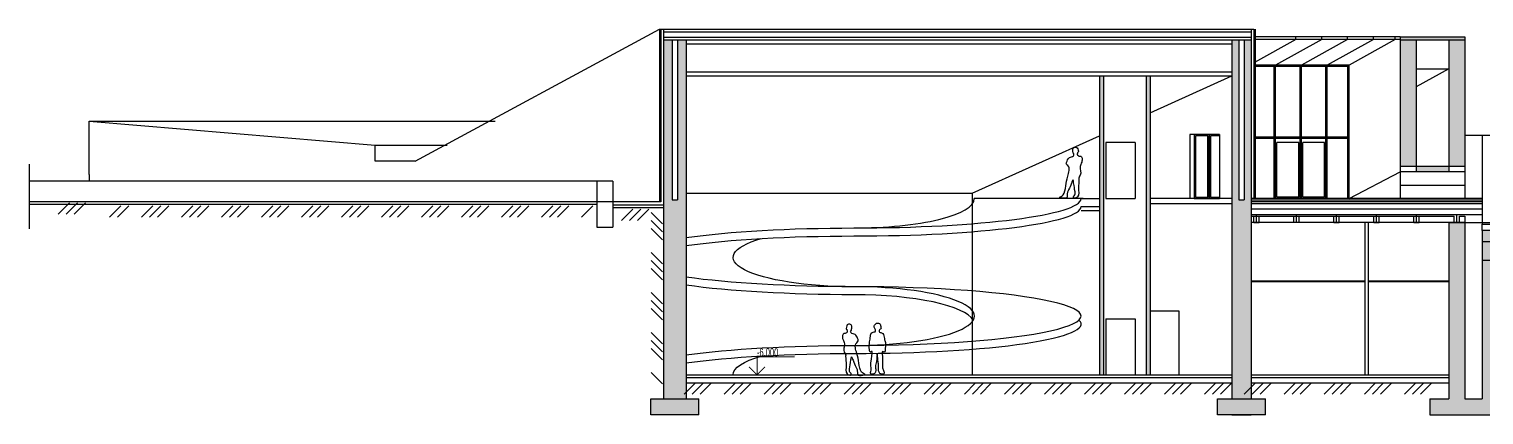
# Model space of a CAD drawing. Header units: millimetres. Extents: x 1991 to 138896, y 805 to 75693.
# Drawn here: x 8832 to 63363, y 57799 to 72247 of the extents above; entities that cross this region are included whole.
import ezdxf
from ezdxf.enums import TextEntityAlignment as Align

# ---------------------------------------------------------------- set-up
doc = ezdxf.new("R2010")
doc.units = ezdxf.units.MM
doc.layers.add('dim', color=175, linetype='Continuous', lineweight=9)
doc.layers.add('hatch', color=4, linetype='Continuous', lineweight=9)
for name, color, linetype in [('dwgmodels.com', 250, 'Continuous'), ('gips', 3, 'Continuous'), ('New', 162, 'Continuous'), ('wall', 5, 'Continuous')]:
    doc.layers.add(name, color=color, linetype=linetype)
doc.styles.add('ST_1', font='arial.ttf', dxfattribs={"width": 0.65, "height": 600})

# ---------------------------------------------------------------- blocks, each defined once
blk = doc.blocks.new('o_1')
at = {"linetype": 'Continuous'}
for p, q in [((0, 6.75), (14, 6.75)), ((0, 0), (0, 6.75))]:
    blk.add_line(p, q, dxfattribs=at)
at = {"color": 7, "linetype": 'Continuous', "const_width": 0.35}
for points in [[(-3, 3), (0, 0)], [(0, 0), (3, 3)]]:
    blk.add_lwpolyline(points, dxfattribs=at)

msp = doc.modelspace()

# ---------------------------------------------------------------- hatches: boundary and pattern name
at = {"layer": 'hatch', "true_color": 0x83827c}
h = msp.add_hatch(color=8, dxfattribs=at)
h.dxf.hatch_style = 1
h.paths.add_polyline_path([(32614.1, 65298.6), (33462.6, 65298.6), (33462.6, 64442.1), (33462.6, 64142.1), (33462.6, 62955.4), (33462.6, 60042.1), (33462.6, 59298.6), (33462.6, 59198.6), (33462.6, 58998.6), (33462.6, 58648.7), (33462.6, 58398.6), (32614.1, 58398.6)])
h.paths.add_polyline_path([(32614.1, 65298.6), (32614.1, 65548.6), (32614.1, 65648.6), (32614.1, 71847.1), (32938.3, 71847.1), (32938.3, 65847.1), (33138.3, 65847.1), (33138.3, 71847.1), (33462.6, 71847.1), (33462.6, 71697.1), (33462.6, 70648.6), (33462.6, 70498.6), (33462.6, 66098.6), (33462.6, 65298.6)])
h.paths.add_polyline_path([(33938.3, 57798.6), (33938.3, 58398.6), (33462.6, 58398.6), (32614.1, 58398.6), (32342.4, 58398.6), (32342.4, 57798.6)])
h.paths.add_polyline_path([(32138.3, 58398.6), (32138.3, 57798.6), (32342.4, 57798.6), (32342.4, 58398.6)])
h = msp.add_hatch(color=8, dxfattribs=at)
h.dxf.hatch_style = 1
h.paths.add_polyline_path([(53912.5, 65298.6), (54633.6, 65298.6), (54633.6, 65238.6), (54633.6, 64998.6), (54633.6, 62818.6), (54633.6, 62798.6), (54633.6, 59298.6), (54633.6, 59198.6), (54633.6, 58998.6), (54633.6, 58826.2), (54633.6, 58398.6), (53912.5, 58398.6), (53912.5, 58998.6), (53912.5, 59198.6), (53912.5, 59298.6)])
h.paths.add_polyline_path([(53912.5, 65298.6), (53912.5, 65698.6), (53912.5, 65898.6), (53912.5, 70498.6), (53912.5, 70648.6), (53912.5, 71697.1), (53912.5, 71847.1), (54173, 71847.1), (54173, 65847.1), (54373, 65847.1), (54373, 71847.1), (54633.6, 71847.1), (54633.6, 65898.6), (54633.6, 65838.6), (54633.6, 65778.6), (54633.6, 65698.6), (54633.6, 65498.6), (54633.6, 65298.6)])
h.paths.add_polyline_path([(53373, 58398.6), (53373, 57798.6), (55173, 57798.6), (55173, 58398.6), (54633.6, 58398.6), (53912.5, 58398.6)])
h = msp.add_hatch(color=8, dxfattribs=at)
h.dxf.hatch_style = 1
h.paths.add_polyline_path([(60221.7, 67098.9), (60821.7, 67098.9), (60821.7, 70763.2), (60821.7, 71843.2), (60221.7, 71843.2)])
h.paths.add_polyline_path([(62042.4, 70763.2), (62042.4, 67098.9), (62642.4, 67098.9), (62642.4, 71843.2), (62042.4, 71843.2)])
h.paths.add_polyline_path([(60221.7, 71843.2), (60821.7, 71843.2), (62042.4, 71843.2), (62642.4, 71843.2), (62642.4, 71963.2), (60221.7, 71963.2), (60221.7, 71863.2)])
h.paths.add_polyline_path([(62042.4, 66898.9), (62042.4, 67098.9), (60821.7, 67098.9), (60821.7, 66898.9)])
h = msp.add_hatch(color=8, dxfattribs=at)
h.dxf.hatch_style = 1
h.paths.add_polyline_path([(50702.4, 59298.6), (50852.4, 59298.6), (50852.4, 61698.6), (50852.4, 65298.6), (50702.4, 65298.6)])
h.paths.add_polyline_path([(48952.4, 59298.6), (49102.4, 59298.6), (49102.4, 65298.6), (48952.4, 65298.6)])
h.paths.add_polyline_path([(49102.4, 65298.6), (49102.4, 70498.6), (48952.4, 70498.6), (48952.4, 68255.7), (48952.4, 65298.6)])
h.paths.add_polyline_path([(50702.4, 65298.6), (50702.4, 70498.6), (50852.4, 70498.6), (50852.4, 69114.9), (50852.4, 65898.6), (50852.4, 65698.6), (50852.4, 65298.6)])
h = msp.add_hatch(color=8, dxfattribs=at)
h.dxf.hatch_style = 1
h.paths.add_polyline_path([(62042.4, 59298.6), (62042.4, 62798.6), (62042.4, 62818.6), (62042.4, 64998.6), (62242.4, 64998.6), (62342.4, 64998.6), (62442.4, 64998.6), (62642.4, 64998.6), (62642.4, 58398.6), (63292.4, 58398.6), (63292.4, 63598.6), (63892.4, 63598.6), (63892.4, 61848.6), (63892.4, 61548.6), (63892.4, 59298.6), (63892.4, 59198.6), (63892.4, 58998.6), (63892.4, 58793.1), (63892.4, 58398.6), (64592.4, 58398.6), (64592.4, 57798.6), (63542.4, 57798.6), (62342.4, 57798.6), (61342.4, 57798.6), (61342.4, 58398.6), (62042.4, 58398.6), (62042.4, 58998.6), (62042.4, 59198.6)])
h.paths.add_polyline_path([(63292.4, 63598.6), (63892.4, 63598.6), (63892.4, 64098.6), (63892.4, 64118.6), (63892.4, 64298.6), (63292.4, 64298.6)])
h.paths.add_polyline_path([(63292.4, 64298.6), (63892.4, 64298.6), (63892.4, 64698.6), (63292.4, 64698.6)])

# ---------------------------------------------------------------- linework, layer by layer
at = {"layer": 'dwgmodels.com', "color": 18, "true_color": 0x000000}
for points, knots in [([(48121.7, 67579), (48122.2, 67584.2), (48123.7, 67597.5), (48129.9, 67618.8), (48169.6, 67644.4), (48159.2, 67723.4), (48136.1, 67814.9), (48026.4, 67841.9), (47943.9, 67776.1), (47959.2, 67701.9), (47959.1, 67650.2), (47963.4, 67592.1), (48010.1, 67550.9), (47962.3, 67457.5), (47808.1, 67466.9), (47752.4, 67325.2), (47685.4, 67201.8), (47879.6, 67069.3), (47752.8, 66723.6), (47682.5, 66399.4), (47655.3, 66076), (47529.9, 65988.9), (47423, 65936), (47601.1, 65911.2), (47755.5, 65895.4), (47727.4, 66180.7), (47865, 66285.5), (47963.4, 66673.9), (48000.9, 66368.7), (48021.3, 66246.2), (48056, 66035.8), (47979, 65994.4), (47970.2, 65900.6), (48080.4, 65927.4), (48207.7, 66024), (48128.8, 66318.1), (48197.6, 66540.2), (48177.3, 66712.8), (48301.9, 66838.6), (48183.3, 67058.9), (48291.1, 67253.5), (48319.9, 67384.8), (48270.3, 67495.3), (48184.1, 67474), (48122.5, 67527.3), (48121.8, 67572.1), (48121.7, 67579)], [0, 0, 0, 0, 15.786393, 40.6292682, 62.9222878, 149.0331827, 241.4327198, 332.7054715, 437.8235119, 488.7855916, 548.4624686, 595.5633024, 659.4207641, 703.7281803, 866.4419485, 1028.4739194, 1132.3960435, 1224.5264404, 1622.3747823, 1995.7484735, 2345.6831021, 2437.6612556, 2505.351736, 2585.9695232, 2796.5371229, 2863.0137153, 3345.2623591, 3486.0033357, 3603.8485218, 3946.2414465, 4065.102162, 4140.4907366, 4179.2196015, 4298.6343082, 4337.3282872, 4675.7482273, 4999.5305051, 5080.288503, 5167.5038733, 5482.0234769, 5658.457913, 5806.634206, 5895.6351005, 5937.8917545, 6051.3270996, 6071.872549, 6071.872549, 6071.872549, 6071.872549]), ([(39502.6, 60945.8), (39502.1, 60951), (39500.6, 60964.4), (39494.3, 60985.7), (39454.7, 61011.3), (39465, 61090.3), (39488.2, 61181.8), (39597.9, 61208.8), (39680.4, 61142.9), (39665.1, 61068.7), (39665.2, 61017), (39660.9, 60959), (39614.2, 60917.7), (39662, 60824.3), (39816.2, 60833.8), (39871.9, 60692), (39938.9, 60568.7), (39744.7, 60436.2), (39871.5, 60090.5), (39941.7, 59766.2), (39968.9, 59442.9), (40094.4, 59355.8), (40201.3, 59302.8), (40023.2, 59278), (39868.8, 59262.2), (39896.9, 59547.6), (39759.3, 59652.3), (39660.9, 60040.7), (39623.4, 59735.6), (39602.9, 59613.1), (39568.3, 59402.7), (39645.2, 59361.3), (39654.1, 59267.4), (39543.9, 59294.3), (39416.6, 59390.8), (39495.5, 59684.9), (39426.7, 59907.1), (39447, 60079.6), (39322.4, 60205.4), (39441, 60425.7), (39333.1, 60620.4), (39304.4, 60751.7), (39354, 60862.1), (39440.2, 60840.8), (39501.7, 60894.2), (39502.5, 60939), (39502.6, 60945.8)], [0, 0, 0, 0, 15.786393, 40.6292682, 62.9222878, 149.0331827, 241.4327198, 332.7054715, 437.8235119, 488.7855916, 548.4624686, 595.5633024, 659.4207641, 703.7281803, 866.4419485, 1028.4739194, 1132.3960435, 1224.5264404, 1622.3747823, 1995.7484735, 2345.6831021, 2437.6612556, 2505.351736, 2585.9695232, 2796.5371229, 2863.0137153, 3345.2623591, 3486.0033357, 3603.8485218, 3946.2414465, 4065.102162, 4140.4907366, 4179.2196015, 4298.6343082, 4337.3282872, 4675.7482273, 4999.5305051, 5080.288503, 5167.5038733, 5482.0234769, 5658.457913, 5806.634206, 5895.6351005, 5937.8917545, 6051.3270996, 6071.872549, 6071.872549, 6071.872549, 6071.872549]), ([(40597.4, 61231.9), (40611.9, 61236), (40638.7, 61243.5), (40676.9, 61230.1), (40721.6, 61222.2), (40743.4, 61168.1), (40751.5, 61112.1), (40784.1, 61025.2), (40696, 60986.7), (40686.9, 60887.1), (40794.4, 60882.4), (40892, 60785.7), (40881.2, 60632.4), (40954.4, 60463.8), (40914.5, 60339), (40924, 60106.4), (40786.4, 60208.2), (40820.8, 59978.2), (40828.8, 59786.6), (40787.7, 59562.5), (40925, 59335.6), (40766.4, 59312.2), (40643.1, 59427.8), (40685.9, 59646.6), (40647.4, 59838.1), (40610.1, 60227.6), (40615.6, 59789.1), (40530.9, 59617.9), (40588.3, 59456.4), (40536.6, 59364.2), (40479.8, 59308.9), (40340.6, 59332.3), (40398.4, 59436), (40401.5, 59523.3), (40371.2, 59689), (40400.6, 59827.3), (40469.7, 60262), (40351.4, 60118.4), (40298.7, 60346.8), (40340, 60494.1), (40360.2, 60716.8), (40389.3, 60914.3), (40581.2, 60894.8), (40554.6, 60987), (40520.3, 61040.8), (40495.7, 61150.6), (40562.2, 61203.8), (40599.9, 61233.9)], [0, 0, 0, 0, 44.0297203, 80.8331123, 119.8811387, 172.2320207, 235.0415577, 301.8137996, 412.3914647, 454.3029156, 559.230109, 650.1202384, 851.5780838, 986.7399225, 1165.9945086, 1328.7921883, 1375.8355039, 1542.5046405, 1696.3916783, 2089.4650561, 2191.2735757, 2319.0303237, 2393.3013908, 2684.8259637, 2861.1692246, 3096.1002601, 3371.0750677, 3578.2307844, 3763.9790158, 3805.4591018, 3888.8382903, 3999.9646298, 4069.7427237, 4173.3085308, 4275.945341, 4544.9486326, 4823.3816481, 4863.4461994, 4955.7486091, 5257.9396801, 5468.2023674, 5625.2213419, 5767.7687936, 5810.5899781, 5870.4503187, 5971.573562, 6104.2338027, 6104.2338027, 6104.2338027, 6104.2338027])]:
    msp.add_open_spline(points, degree=3, knots=knots, dxfattribs=at)
at = {"layer": 'gips'}
for p, q in [((33462.6, 71697.1), (53912.5, 71697.1)), ((60041.4, 71863.2), (60041.4, 71963.2)), ((33462.6, 70648.6), (53912.5, 70648.6))]:
    msp.add_line(p, q, dxfattribs=at)
at = {"layer": 'New'}
for p, q in [((53446.4, 68298.6), (52337, 68298.6)), ((52337, 68298.6), (52337, 65898.6)), ((53446.4, 68298.6), (53446.4, 65898.6)), ((60221.7, 66898.9), (60221.7, 66248.6))]:
    msp.add_line(p, q, dxfattribs=at)
at = {"layer": 'New', "lineweight": 30}
for p, q in [((48952.4, 65898.6), (48952.4, 65698.6)), ((53912.5, 65898.6), (50852.4, 65898.6)), ((53912.5, 65698.6), (50852.4, 65698.6))]:
    msp.add_line(p, q, dxfattribs=at)
at = {"layer": 'New'}
for points in [[(52504.3, 65898.6), (53059, 65898.6), (53059, 68298.6), (52504.3, 68298.6)], [(52554.3, 65948.6), (53009, 65948.6), (53009, 68248.6), (52554.3, 68248.6)]]:
    msp.add_lwpolyline(points, close=True, dxfattribs=at)
for points in [[(53446.4, 68298.6), (53059, 68298.6), (53059, 65898.6), (53446.4, 65898.6)], [(53446.4, 68248.6), (53109, 68248.6), (53109, 65948.6), (53446.4, 65948.6)]]:
    msp.add_lwpolyline(points, dxfattribs=at)
at = {"layer": 'wall'}
for p, q in [((23302.9, 67298.6), (32464.1, 72247.1)), ((32464.1, 72247.1), (32614.1, 72247.1)), ((32464.1, 72247.1), (32464.1, 65776.4)), ((32514.1, 72247.1), (32514.1, 65776.4)), ((32614.1, 72247.1), (32614.1, 58398.6)), ((32614.1, 72247.1), (54633.6, 72247.1)), ((32614.1, 72147.1), (54633.6, 72147.1)), ((54633.6, 72247.1), (54633.6, 58398.6)), ((54633.6, 72247.1), (54733.6, 72247.1)), ((54733.6, 72247.1), (54733.6, 65898.6)), ((54783.6, 72247.1), (54783.6, 65898.6)), ((32614.1, 71947.1), (54633.6, 71947.1)), ((32614.1, 71847.1), (54633.6, 71847.1)), ((32614.1, 71847.1), (33462.6, 71847.1)), ((32938.3, 71847.1), (32938.3, 65847.1)), ((33138.3, 71847.1), (33138.3, 65847.1)), ((33462.6, 71847.1), (33462.6, 58398.6)), ((53912.5, 71847.1), (53912.5, 58398.6)), ((54173, 71847.1), (54173, 65847.1)), ((54373, 71847.1), (54373, 65847.1)), ((60221.7, 71963.2), (54762.1, 71963.2)), ((56318, 71863.2), (54762.1, 71000.7)), ((60221.7, 71863.2), (54762.1, 71863.2)), ((57286.5, 71863.2), (55552.3, 70901.8)), ((56318, 71863.2), (56318, 71963.2)), ((58255, 71863.2), (56520.7, 70901.8)), ((57286.5, 71863.2), (57286.5, 71963.2)), ((59223.4, 71863.2), (57489.2, 70901.8)), ((58255, 71863.2), (58255, 71963.2)), ((60041.4, 71863.2), (58307.1, 70901.8)), ((59223.4, 71863.2), (59223.4, 71963.2)), ((60221.7, 71963.2), (60221.7, 66898.9)), ((60221.7, 71963.2), (62642.4, 71963.2)), ((60221.7, 71843.2), (62642.4, 71843.2)), ((60821.7, 71843.2), (60821.7, 66898.9)), ((62042.4, 71843.2), (62042.4, 66898.9)), ((62642.4, 71963.2), (62642.4, 66898.9)), ((58307.1, 70901.8), (54762.1, 70901.8)), ((55502.3, 65898.6), (55502.3, 70901.8)), ((55552.3, 65898.6), (55552.3, 70901.8)), ((55552.3, 65898.6), (55552.3, 70901.8)), ((56470.7, 65898.6), (56470.7, 70901.8)), ((56520.7, 65898.6), (56520.7, 70901.8)), ((57439.2, 65898.6), (57439.2, 70901.8)), ((57489.2, 65898.6), (57489.2, 70901.8)), ((58257.1, 65898.6), (58257.1, 70901.8)), ((58307.1, 65898.6), (58307.1, 70901.8)), ((33462.6, 70498.6), (53912.5, 70498.6)), ((48952.4, 70498.6), (48952.4, 59298.6)), ((49102.4, 70498.6), (49102.4, 59298.6)), ((50702.4, 70498.6), (50702.4, 59298.6)), ((50852.4, 70498.6), (50852.4, 59298.6)), ((58307.1, 70851.8), (54762.1, 70851.8)), ((60821.7, 70763.2), (62042.4, 70763.2)), ((62042.4, 70763.2), (60821.7, 70086.5)), ((11089.6, 66798.6), (11089.6, 68798.6)), ((11089.6, 68798.6), (21802.9, 67898.6)), ((11089.6, 68798.6), (26307.5, 68798.6)), ((58307.1, 68198.6), (54762.1, 68198.6)), ((63292.4, 68261.9), (63292.4, 64938.6)), ((21802.9, 67698.6), (21802.9, 67898.6)), ((21802.9, 67898.6), (24504.8, 67898.6)), ((21802.9, 67298.6), (21802.9, 67698.6)), ((49192.8, 67998.6), (49192.8, 65898.6)), ((58307.1, 68148.6), (54762.1, 68148.6)), ((55602.3, 65948.6), (55602.3, 67998.6)), ((56420.7, 67998.6), (55602.3, 67998.6)), ((56420.7, 65948.6), (56420.7, 67998.6)), ((57389.2, 67998.6), (56570.7, 67998.6)), ((56570.7, 65948.6), (56570.7, 67998.6)), ((57389.2, 65948.6), (57389.2, 67998.6)), ((8832.3, 67183.5), (8832.3, 64765.3)), ((23302.9, 67298.6), (21802.9, 67298.6)), ((62642.4, 67098.9), (60221.7, 67098.9)), ((30114.1, 66548.6), (8832.3, 66548.6)), ((11089.6, 66798.6), (11089.6, 66548.6)), ((30714.1, 66548.6), (30114.1, 66548.6)), ((30114.1, 66548.6), (30114.1, 64824)), ((30714.1, 66548.6), (30714.1, 64824)), ((58307.1, 65898.6), (60221.7, 66898.9)), ((62642.4, 66898.9), (60221.7, 66898.9)), ((62642.4, 66898.9), (62642.4, 66248.6)), ((60221.7, 66398.6), (60221.7, 65898.6)), ((60221.7, 66398.6), (62642.4, 66398.6)), ((62642.4, 66398.6), (62642.4, 65898.6)), ((30114.1, 65776.4), (8832.3, 65776.4)), ((30114.1, 65676.4), (8832.3, 65676.4)), ((10345.6, 65737.1), (9921.4, 65312.9)), ((10645.6, 65737.1), (10221.4, 65312.9)), ((10945.6, 65737.1), (10521.4, 65312.9)), ((12267.3, 65631.3), (11843, 65207)), ((12567.3, 65631.3), (12143, 65207)), ((13467.3, 65631.3), (13043, 65207)), ((13767.3, 65631.3), (13343, 65207)), ((14067.3, 65631.3), (13643, 65207)), ((14967.3, 65631.3), (14543, 65207)), ((15267.3, 65631.3), (14843, 65207)), ((15567.3, 65631.3), (15143, 65207)), ((16467.3, 65631.3), (16043, 65207)), ((16767.3, 65631.3), (16343, 65207)), ((17067.3, 65631.3), (16643, 65207)), ((17967.3, 65631.3), (17543, 65207)), ((18267.3, 65631.3), (17843, 65207)), ((18567.3, 65631.3), (18143, 65207)), ((19467.3, 65631.3), (19043, 65207)), ((19767.3, 65631.3), (19343, 65207)), ((20067.3, 65631.3), (19643, 65207)), ((20967.3, 65631.3), (20543, 65207)), ((21267.3, 65631.3), (20843, 65207)), ((21567.3, 65631.3), (21143, 65207)), ((22467.3, 65631.3), (22043, 65207)), ((22767.3, 65631.3), (22343, 65207)), ((23067.3, 65631.3), (22643, 65207)), ((23967.3, 65631.3), (23543, 65207)), ((24267.3, 65631.3), (23843, 65207)), ((24567.3, 65631.3), (24143, 65207)), ((25467.3, 65631.3), (25043, 65207)), ((25767.3, 65631.3), (25343, 65207)), ((26067.3, 65631.3), (25643, 65207)), ((26967.3, 65631.3), (26543, 65207)), ((27267.3, 65631.3), (26843, 65207)), ((27567.3, 65631.3), (27143, 65207)), ((28467.3, 65631.3), (28043, 65207)), ((28767.3, 65631.3), (28343, 65207)), ((29067.3, 65631.3), (28643, 65207)), ((29967.3, 65631.3), (29543, 65207)), ((30714.1, 65776.4), (30114.1, 65776.4)), ((32514.1, 65776.4), (30714.1, 65776.4)), ((32614.1, 65648.6), (30714.1, 65648.6)), ((32614.1, 65548.6), (30714.1, 65548.6)), ((31467.3, 65503.5), (31043, 65079.2)), ((31767.3, 65503.5), (31343, 65079.2)), ((32067.3, 65503.5), (31643, 65079.2)), ((32938.3, 65847.1), (33138.3, 65847.1)), ((54173, 65847.1), (54373, 65847.1)), ((63292.4, 65898.6), (54633.6, 65898.6)), ((63292.4, 65838.6), (54633.6, 65838.6)), ((63292.4, 65778.6), (54633.6, 65778.6)), ((63292.4, 65698.6), (54633.6, 65698.6)), ((63292.4, 65498.6), (54633.6, 65498.6)), ((58307.1, 65898.6), (54762.1, 65898.6)), ((56420.7, 65948.6), (55602.3, 65948.6)), ((57389.2, 65948.6), (56570.7, 65948.6)), ((32571.7, 64959.8), (32147.4, 65384.1)), ((32571.7, 64659.8), (32147.4, 65084.1)), ((54633.6, 65298.6), (63292.4, 65298.6)), ((54633.6, 65238.6), (62242.4, 65238.6)), ((62642.4, 64998.6), (54633.6, 64998.6)), ((54742.4, 64998.6), (54742.4, 65238.6)), ((54742.4, 64998.6), (54942.4, 64998.6)), ((54842.4, 64998.6), (54842.4, 65298.6)), ((54942.4, 64998.6), (54942.4, 65238.6)), ((56242.4, 64998.6), (56242.4, 65238.6)), ((56442.4, 64998.6), (56242.4, 64998.6)), ((56342.4, 64998.6), (56342.4, 65298.6)), ((56442.4, 64998.6), (56442.4, 65238.6)), ((57742.4, 64998.6), (57742.4, 65238.6)), ((57742.4, 64998.6), (57942.4, 64998.6)), ((57842.4, 64998.6), (57842.4, 65298.6)), ((57942.4, 64998.6), (57942.4, 65238.6)), ((58917.4, 59298.6), (58917.4, 64998.6)), ((59042.4, 59298.6), (59042.4, 64998.6)), ((59242.4, 64998.6), (59242.4, 65238.6)), ((59242.4, 64998.6), (59442.4, 64998.6)), ((59342.4, 64998.6), (59342.4, 65298.6)), ((59442.4, 64998.6), (59442.4, 65238.6)), ((60742.4, 64998.6), (60742.4, 65238.6)), ((60742.4, 64998.6), (60942.4, 64998.6)), ((60842.4, 64998.6), (60842.4, 65298.6)), ((60942.4, 64998.6), (60942.4, 65238.6)), ((62042.4, 64998.6), (62042.4, 58398.6)), ((62042.4, 64998.6), (62642.4, 64998.6)), ((62242.4, 64998.6), (62242.4, 65238.6)), ((62242.4, 64998.6), (62442.4, 64998.6)), ((62342.4, 64998.6), (62342.4, 65298.6)), ((62442.4, 64998.6), (62442.4, 65238.6)), ((62442.4, 65238.6), (62642.4, 65238.6)), ((62642.4, 65238.6), (62642.4, 58398.6)), ((62642.4, 64998.6), (63292.4, 64998.6)), ((63292.4, 64998.6), (107030.7, 64998.6)), ((63292.4, 64698.6), (63292.4, 64938.6)), ((63292.4, 64938.6), (107030.7, 64938.6)), ((30114.1, 64824), (30714.1, 64824)), ((32571.7, 64359.8), (32147.4, 64784.1)), ((63292.4, 64698.6), (63292.4, 58398.6)), ((63892.4, 64698.6), (63292.4, 64698.6)), ((32571.7, 63459.8), (32147.4, 63884.1)), ((63292.4, 64298.6), (75342.4, 64298.6)), ((32571.7, 63159.8), (32147.4, 63584.1)), ((32571.7, 62859.8), (32147.4, 63284.1)), ((63292.4, 63598.6), (63892.4, 63598.6)), ((54633.6, 62818.6), (58917.4, 62818.6)), ((54633.6, 62798.6), (58917.4, 62798.6)), ((59042.4, 62818.6), (62042.4, 62818.6)), ((59042.4, 62798.6), (62042.4, 62798.6)), ((32571.7, 61959.8), (32147.4, 62384.1)), ((32571.7, 61659.8), (32147.4, 62084.1)), ((32571.7, 61359.8), (32147.4, 61784.1)), ((32571.7, 60459.8), (32147.4, 60884.1)), ((32571.7, 60159.8), (32147.4, 60584.1)), ((32571.7, 59859.8), (32147.4, 60284.1)), ((32571.7, 58959.8), (32147.4, 59384.1)), ((33812.5, 58998.6), (33388.2, 58574.3)), ((33462.6, 59298.6), (53912.5, 59298.6)), ((33462.6, 59198.6), (53912.5, 59198.6)), ((33462.6, 58998.6), (53912.5, 58998.6)), ((34112.5, 58998.6), (33688.2, 58574.3)), ((34412.5, 58998.6), (33988.2, 58574.3)), ((35312.5, 58998.6), (34888.2, 58574.3)), ((35612.5, 58998.6), (35188.2, 58574.3)), ((35912.5, 58998.6), (35488.2, 58574.3)), ((36812.5, 58998.6), (36388.2, 58574.3)), ((37112.5, 58998.6), (36688.2, 58574.3)), ((37412.5, 58998.6), (36988.2, 58574.3)), ((38312.5, 58998.6), (37888.2, 58574.3)), ((38612.5, 58998.6), (38188.2, 58574.3)), ((38912.5, 58998.6), (38488.2, 58574.3)), ((39812.5, 58998.6), (39388.2, 58574.3)), ((40112.5, 58998.6), (39688.2, 58574.3)), ((40412.5, 58998.6), (39988.2, 58574.3)), ((41312.5, 58998.6), (40888.2, 58574.3)), ((41612.5, 58998.6), (41188.2, 58574.3)), ((41912.5, 58998.6), (41488.2, 58574.3)), ((42812.5, 58998.6), (42388.2, 58574.3)), ((43112.5, 58998.6), (42688.2, 58574.3)), ((43412.5, 58998.6), (42988.2, 58574.3)), ((44312.5, 58998.6), (43888.2, 58574.3)), ((44612.5, 58998.6), (44188.2, 58574.3)), ((44912.5, 58998.6), (44488.2, 58574.3)), ((45812.5, 58998.6), (45388.2, 58574.3)), ((46112.5, 58998.6), (45688.2, 58574.3)), ((46412.5, 58998.6), (45988.2, 58574.3)), ((47312.5, 58998.6), (46888.2, 58574.3)), ((47612.5, 58998.6), (47188.2, 58574.3)), ((47912.5, 58998.6), (47488.2, 58574.3)), ((48812.5, 58998.6), (48388.2, 58574.3)), ((49112.5, 58998.6), (48688.2, 58574.3)), ((49412.5, 58998.6), (48988.2, 58574.3)), ((50312.5, 58998.6), (49888.2, 58574.3)), ((50612.5, 58998.6), (50188.2, 58574.3)), ((50912.5, 58998.6), (50488.2, 58574.3)), ((51812.5, 58998.6), (51388.2, 58574.3)), ((52112.5, 58998.6), (51688.2, 58574.3)), ((52412.5, 58998.6), (51988.2, 58574.3)), ((53312.5, 58998.6), (52888.2, 58574.3)), ((53612.5, 58998.6), (53188.2, 58574.3)), ((53912.5, 58998.6), (53488.2, 58574.3)), ((54805.9, 58998.6), (54381.7, 58574.3)), ((54633.6, 59298.6), (62042.4, 59298.6)), ((54633.6, 59198.6), (62042.4, 59198.6)), ((54633.6, 58998.6), (62042.4, 58998.6)), ((55105.9, 58998.6), (54681.7, 58574.3)), ((55405.9, 58998.6), (54981.7, 58574.3)), ((56305.9, 58998.6), (55881.7, 58574.3)), ((56605.9, 58998.6), (56181.7, 58574.3)), ((56905.9, 58998.6), (56481.7, 58574.3)), ((57805.9, 58998.6), (57381.7, 58574.3)), ((58105.9, 58998.6), (57681.7, 58574.3)), ((58405.9, 58998.6), (57981.7, 58574.3)), ((59305.9, 58998.6), (58881.7, 58574.3)), ((59605.9, 58998.6), (59181.7, 58574.3)), ((59905.9, 58998.6), (59481.7, 58574.3)), ((60805.9, 58998.6), (60381.7, 58574.3)), ((61105.9, 58998.6), (60681.7, 58574.3)), ((61405.9, 58998.6), (60981.7, 58574.3)), ((32138.3, 57798.6), (32138.3, 58398.6)), ((32138.3, 58398.6), (33938.3, 58398.6)), ((33938.3, 57798.6), (33938.3, 58398.6)), ((53373, 57798.6), (53373, 58398.6)), ((53373, 58398.6), (55173, 58398.6)), ((55173, 57798.6), (55173, 58398.6)), ((61342.4, 58398.6), (61342.4, 57798.6)), ((61342.4, 58398.6), (62042.4, 58398.6)), ((62642.4, 58398.6), (63292.4, 58398.6)), ((33938.3, 57798.6), (32138.3, 57798.6)), ((33462.6, 57798.6), (32614.1, 57798.6)), ((55173, 57798.6), (53373, 57798.6)), ((53912.5, 57798.6), (54633.6, 57798.6)), ((53912.5, 57798.6), (54633.6, 57798.6)), ((61342.4, 57798.6), (64592.4, 57798.6))]:
    msp.add_line(p, q, dxfattribs=at)
at = {"layer": 'wall', "color": 18, "true_color": 0x000000}
for p, q in [((50852.4, 69114.9), (53912.5, 70498.6)), ((44181.8, 66098.6), (48952.4, 68255.7)), ((50292.8, 67998.6), (49192.8, 67998.6)), ((50292.8, 67998.6), (50292.8, 65898.6)), ((33462.6, 66098.6), (44181.8, 66098.6)), ((44181.8, 66098.6), (44181.8, 59298.6)), ((48348.1, 65898.6), (44262.1, 65898.6)), ((48262.1, 65898.6), (48952.4, 65898.6)), ((48262.1, 65598.6), (48952.4, 65598.6)), ((48262.1, 65448.6), (48952.4, 65448.6)), ((49192.8, 65898.6), (50292.8, 65898.6)), ((50852.4, 61698.6), (51923.3, 61698.6)), ((51923.3, 61698.6), (51923.3, 59298.6)), ((49192.8, 61398.6), (50292.8, 61398.6)), ((49192.8, 61398.6), (49192.8, 59298.6)), ((50292.8, 61398.6), (50292.8, 59298.6))]:
    msp.add_line(p, q, dxfattribs=at)
msp.add_lwpolyline([(73222.7, 68261.9), (68221.3, 68261.9), (68021.3, 67515.5), (68021.3, 69008.3), (67821.3, 68261.9), (62648.8, 68261.9)], dxfattribs=at)
for centre, major_axis, ratio, start_param, end_param in [((39742.3, 65898.6), (-4519.7, 0), 0.2433772, 1.5707963, 3.1415927), ((39742.4, 65898.6), (-8519.7, -0.2), 0.1291124, 1.57079, 3.141402), ((39742.4, 65598.6), (-8519.7, -0.2), 0.1291124, 1.57079, 3.141402), ((39745.7, 61498.6), (-8519.7, -0.2), 0.1291124, 1.57079, 4.712389), ((39745.7, 61498.6), (-4519.7, 0), 0.2433772, 1.5707963, 4.712389), ((39745.7, 61198.6), (-4519.7, 0), 0.2433772, 3.2783825, 4.712389), ((39745.7, 61198.6), (-8519.7, -0.2), 0.1291124, 1.57079, 3.2783793)]:
    msp.add_ellipse(centre, major_axis=major_axis, ratio=ratio, start_param=start_param, end_param=end_param, dxfattribs=at)
at = {"layer": 'wall', "color": 18, "true_color": 0x000000, "extrusion": (0, 0, -1)}
for centre, major_axis, ratio, start_param, end_param in [((39742.4, 63698.6), (8519.7, -0.2), 0.1291124, 3.8836393, 4.712389), ((39742.4, 63398.6), (8519.7, -0.2), 0.1291124, 3.8836393, 4.712389), ((39742.4, 63698.6), (4519.7, 0), 0.2433772, 1.5707963, 3.8369014), ((39742.4, 63698.6), (8519.7, -0.2), 0.1291124, 1.57079, 2.3995396), ((39742.4, 63398.6), (8519.7, -0.2), 0.1291124, 1.57079, 2.3995396), ((39742.4, 59298.6), (8519.7, -0.2), 0.1291124, 3.8836393, 4.712389), ((39742.4, 58998.6), (8519.7, -0.2), 0.1291124, 3.8836393, 4.712389), ((39742.4, 59298.6), (4519.7, 0), 0.2433772, 3.1415927, 3.8369014)]:
    msp.add_ellipse(centre, major_axis=major_axis, ratio=ratio, start_param=start_param, end_param=end_param, dxfattribs=at)

# ---------------------------------------------------------------- block references
at = {"layer": 'dim', "xscale": 100, "yscale": 100, "zscale": 200}
msp.add_blockref('o_1', (36118.5, 59298.6), dxfattribs=at)

# ---------------------------------------------------------------- texts
at = {"layer": 'wall', "color": 18, "true_color": 0x000000, "style": 'ST_1', "width": 0.65}
msp.add_text('-6.000', height=300, dxfattribs=at).set_placement((36514.5, 59991.5), align=Align.CENTER)

doc.saveas('drawing.dxf')
